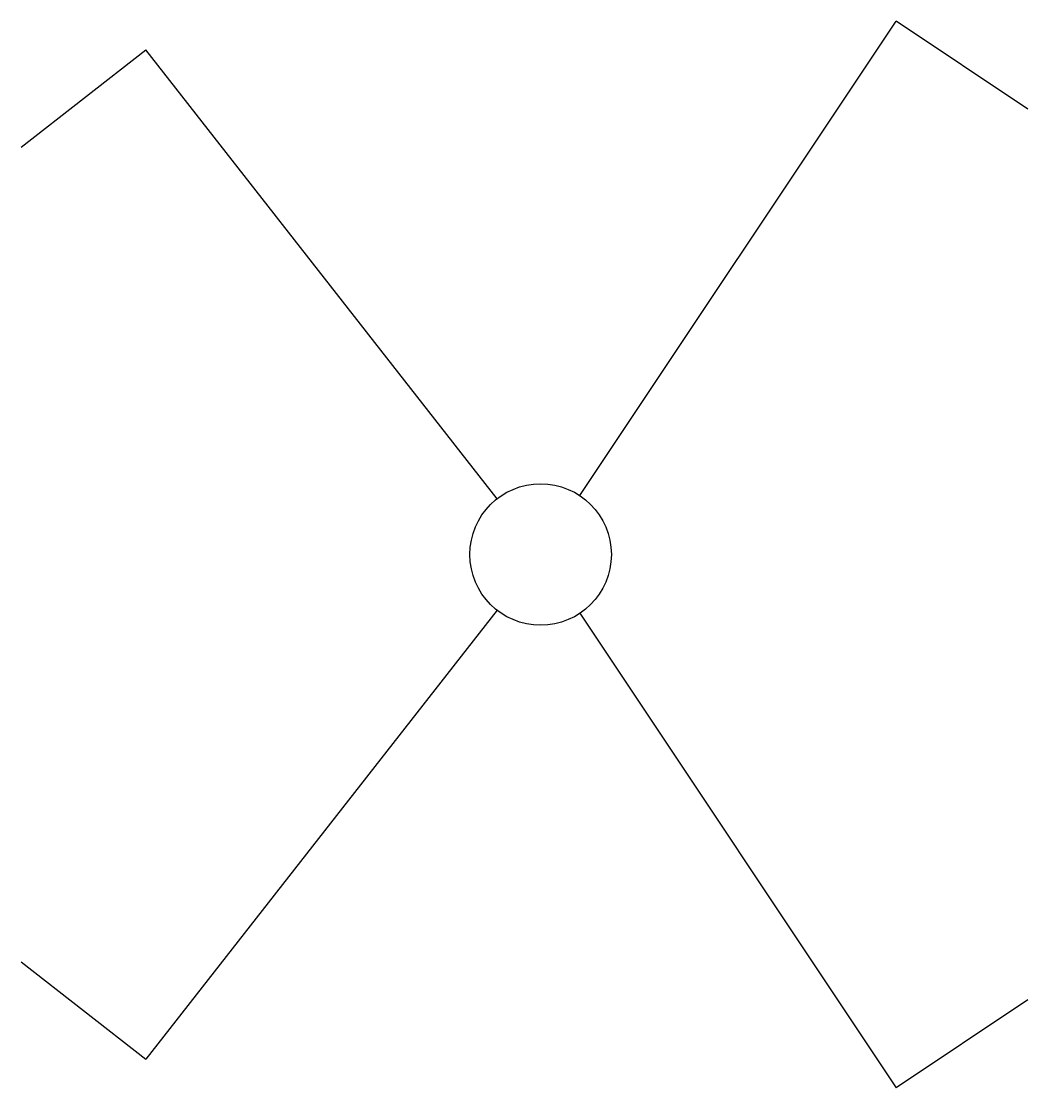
# Model space of a CAD drawing. Header units: millimetres. Extents: x -2.53 to 3.83, y -2.74 to 4.
import ezdxf

# ---------------------------------------------------------------- set-up
doc = ezdxf.new("R2010")
doc.units = ezdxf.units.MM
doc.layers.get('0').update_dxf_attribs({"lineweight": 25, "true_color": 0xffffff})

msp = doc.modelspace()

# ---------------------------------------------------------------- linework, layer by layer
for p, q in [((1, 1), (3, 4)), ((3.8321, 3.4453), (3, 4)), ((-2.5323, 3.2045), (-1.7446, 3.8205)), ((0.4764, 0.9802), (-1.7446, 3.8205)), ((0.4764, 0.2756), (-1.7446, -2.5647)), ((1, 0.2558), (3, -2.7442)), ((-2.5323, -1.9487), (-1.7446, -2.5647)), ((3.8321, -2.1895), (3, -2.7442))]:
    msp.add_line(p, q)
msp.add_circle((0.7519, 0.6279), 0.4472)

doc.saveas('drawing.dxf')
